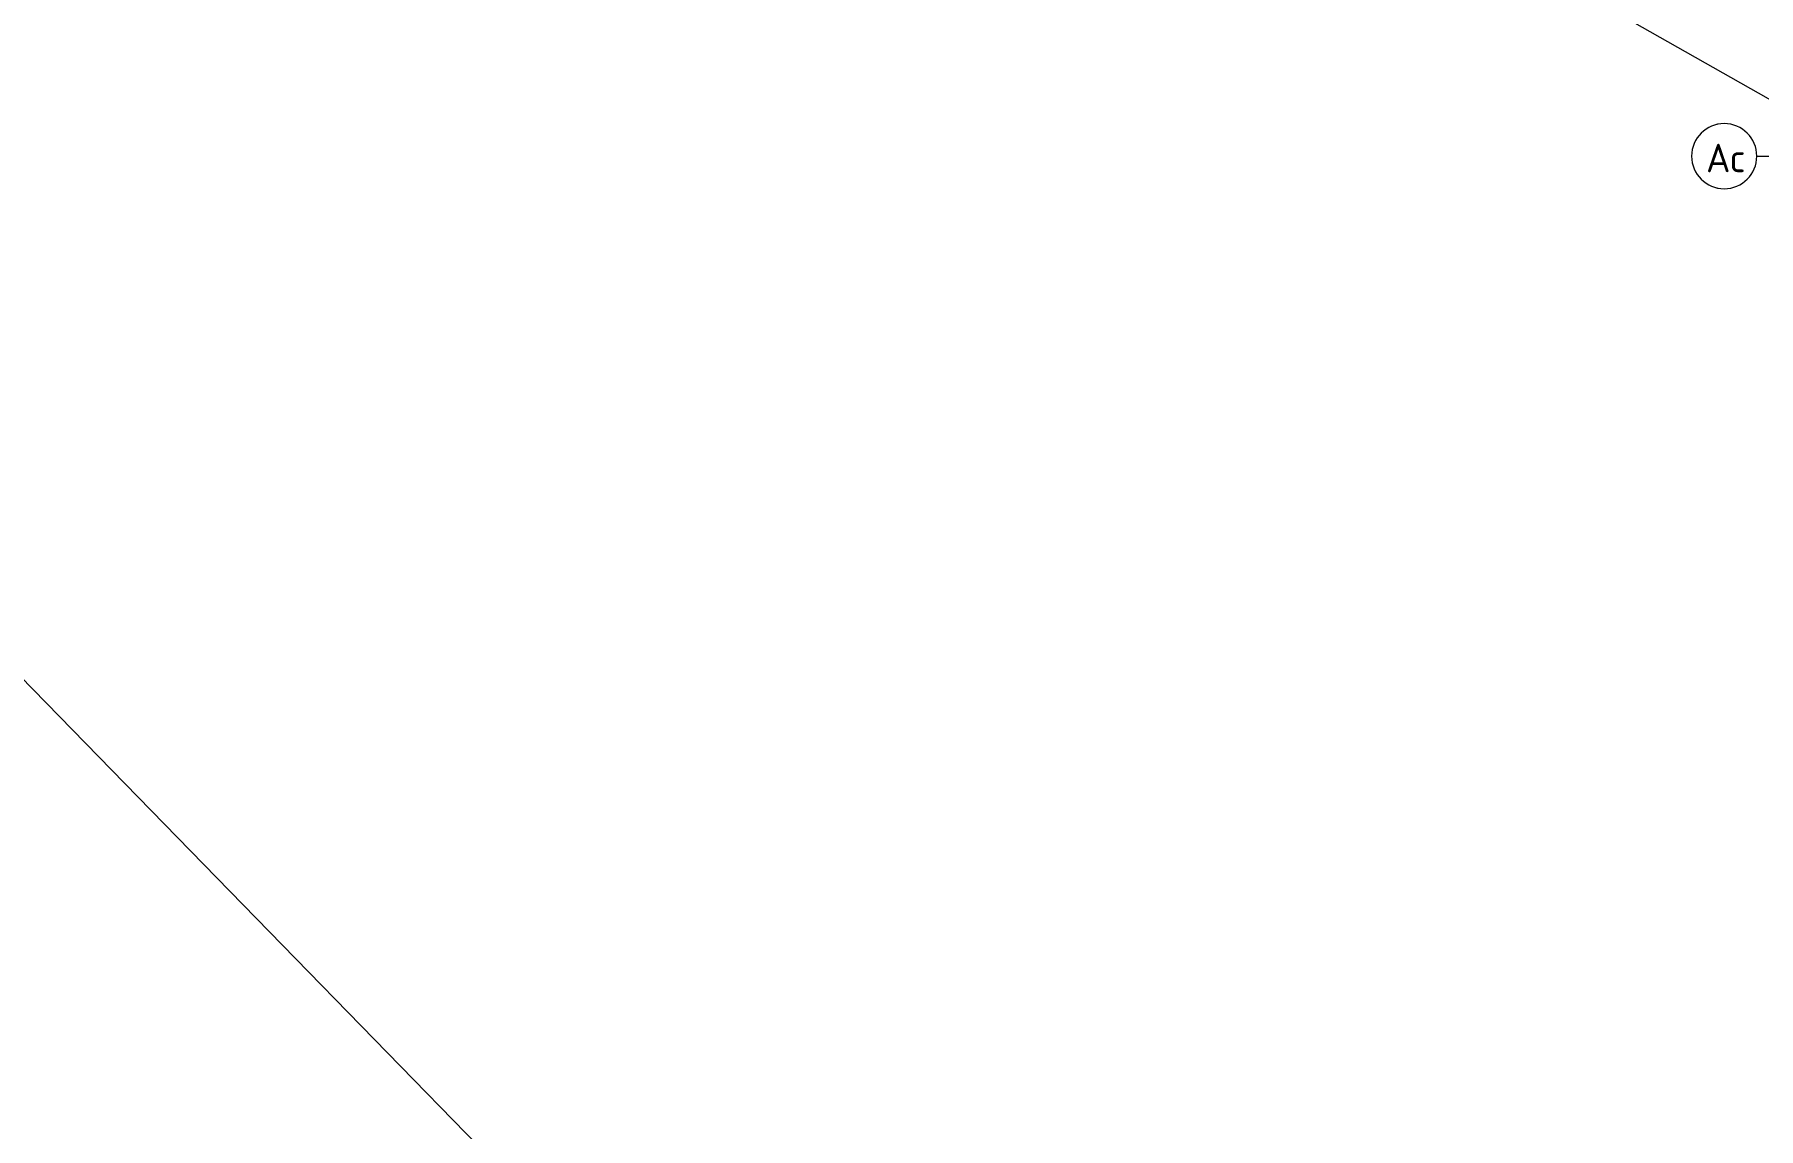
# Model space of a CAD drawing. Header units: millimetres. Extents: x -500089 to 1469082, y -290736 to 166440.
# Drawn here: x 1120316 to 1162648, y -46850 to -19981 of the extents above; entities that cross this region are included whole.
import ezdxf

# ---------------------------------------------------------------- set-up
doc = ezdxf.new("R2010")
doc.units = ezdxf.units.MM
doc.linetypes.add('ASVP_Линия сетки', pattern=[25, 20, -2.5, 0, -2.5])
doc.layers.add('Оси', color=7, linetype='Continuous', lineweight=0)
doc.layers.add('экспертиза ДУ пояснения', color=6, linetype='Continuous', lineweight=0)
doc.styles.add('GOST Common', font='', dxfattribs={"height": 250})
doc.styles.get('GOST Common').set_extended_font_data('GOST Common')

# ---------------------------------------------------------------- blocks, each defined once
blk = doc.blocks.new('Ось сетки - Круг_Ø8 мм-V2539-З Этаж 01')
at = {"layer": 'Оси'}
for start, end in [(360, 180), (180, 360)]:
    blk.add_arc((0, 0), 4, start, end, dxfattribs=at)
blk = doc.blocks.new('АР_СОШ_Верзилово_Сущ_Здание_rvt-2-З Этаж 01')
at = {"layer": 'Оси', "linetype": 'ASVP_Линия сетки'}
blk.add_line((50752, 50600), (54409, 50600), dxfattribs=at)
at = {"lineweight": 5, "xscale": 199.9999999999999, "yscale": 199.9999999999999, "zscale": 199.9999999999999, "rotation": 269.9999999999994}
blk.add_blockref('Ось сетки - Круг_Ø8 мм-V2539-З Этаж 01', (49952, 50600), dxfattribs=at)
at = {"layer": 'Оси', "insert": (49505, 50905), "char_height": 700, "width": 1154.43, "attachment_point": 1, "style": 'GOST Common'}
blk.add_mtext('Ас', dxfattribs=at)
blk = doc.blocks.new('Ось сетки - Круг_Ø8 мм-6577-З Этаж 01')
at = {"layer": 'Оси'}
for start, end in [(360, 180), (180, 360)]:
    blk.add_arc((0, 0), 4, start, end, dxfattribs=at)

msp = doc.modelspace()

# ---------------------------------------------------------------- linework, layer by layer
at = {"layer": 'экспертиза ДУ пояснения', "lineweight": 0}
msp.add_lwpolyline([(1036157.61, 50215.508), (1155728.585, -72420.488)], dxfattribs=at)
at = {"layer": 'экспертиза ДУ пояснения'}
msp.add_lwpolyline([(1036157.61, 50215.508), (1236236.852, -63095.361)], dxfattribs=at)

# ---------------------------------------------------------------- block references
msp.add_blockref('АР_СОШ_Верзилово_Сущ_Здание_rvt-2-З Этаж 01', (1111853.585, -73570.488))
at = {"layer": 'Оси', "xscale": 199.9999999999999, "yscale": 199.9999999999999, "zscale": 199.9999999999999, "rotation": 269.9999999999994}
msp.add_blockref('Ось сетки - Круг_Ø8 мм-6577-З Этаж 01', (1161806.053, -22970.488), dxfattribs=at)

# ---------------------------------------------------------------- texts
at = {"layer": 'Оси', "insert": (1161358.907, -22665.314), "char_height": 700, "width": 1154.43, "attachment_point": 1, "style": 'GOST Common'}
msp.add_mtext('Ас', dxfattribs=at)

doc.saveas('drawing.dxf')
